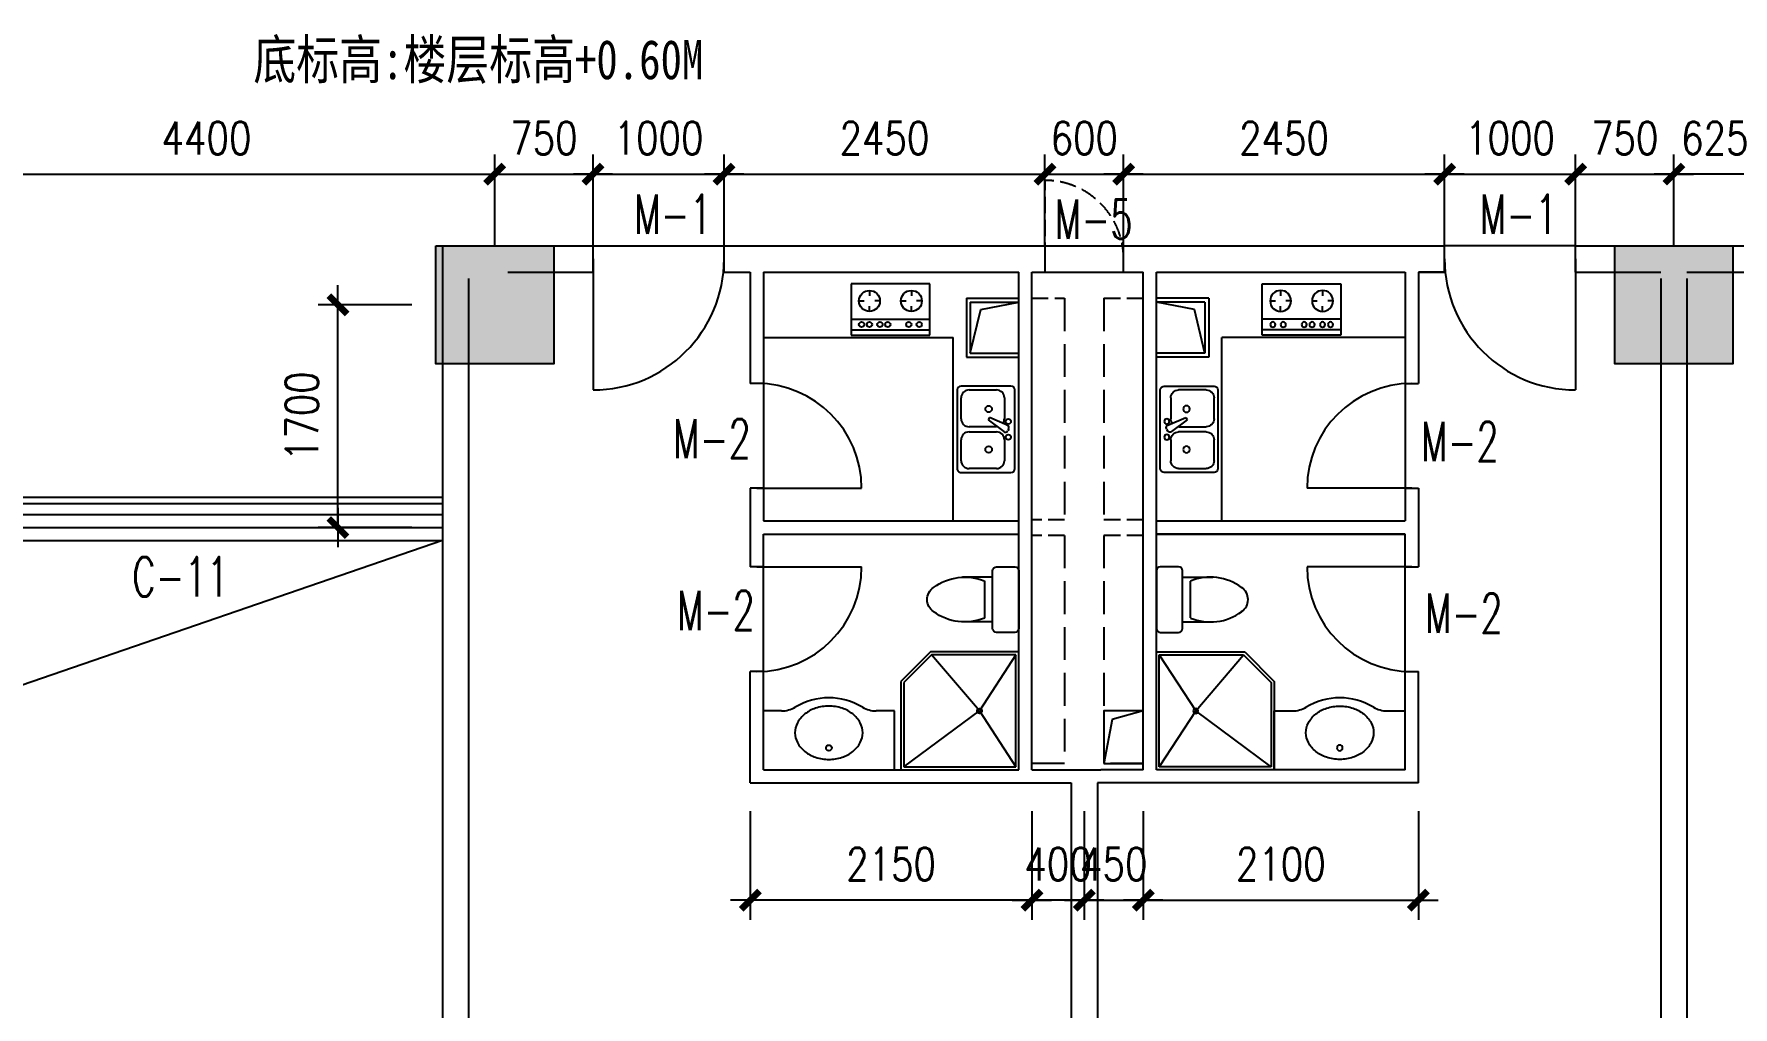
# Model space of a CAD drawing. Extents: x -357449 to -117302, y 127569 to 244935.
# Drawn here: x -281788 to -268819, y 213382 to 220810 of the extents above; entities that cross this region are included whole.
import ezdxf

# ---------------------------------------------------------------- set-up
doc = ezdxf.new("R2010")
doc.units = 0
doc.header["$MEASUREMENT"] = 0
doc.linetypes.add('DASH', pattern=[0.35, 0.25, -0.1])
doc.layers.get('0').update_dxf_attribs({"linetype": 'CONTINUOUS'})
doc.layers.get('DEFPOINTS').update_dxf_attribs({"linetype": 'CONTINUOUS'})
for name, color, linetype in [('1', 8, 'CONTINUOUS'), ('COLUMN', 4, 'CONTINUOUS'), ('F', 31, 'CONTINUOUS'), ('JAJU', 8, 'CONTINUOUS'), ('WALL', 1, 'CONTINUOUS'), ('WINDOWS', 4, 'CONTINUOUS'), ('阳台', 4, 'CONTINUOUS')]:
    doc.layers.add(name, color=color, linetype=linetype)
doc.layers.add('AXIS', color=3, linetype='CONTINUOUS', lineweight=9)
doc.styles.add('DIM_FONT', font='SIMPLEX.shx', dxfattribs={"width": 0.8})
doc.styles.add('FS', font='txt.shx', dxfattribs={"width": 0.66, "height": 150, "bigfont": 'fs.shx'})
doc.styles.add('H1', font='SimSun.ttf')
doc.dimstyles.new('DIMN-200', dxfattribs={"dimtxt": 300, "dimasz": 1, "dimexe": 250, "dimexo": 0, "dimgap": 150, "dimtad": 1, "dimdec": 0, "dimdsep": 46, "dimtxsty": 'DIM_FONT', "dimblk": '_DIMX', "dimcen": 2.5, "dimclrd": 256, "dimclre": 256, "dimclrt": 4, "dimadec": 0, "dimazin": 0, "dimtfac": 1, "dimtdec": 0, "dimtix": 1, "dimtmove": 2, "dimatfit": 3, "dimldrblk": '_DIMX', "dimfxl": 0, "dimtolj": 1, "dimtzin": 0, "dimarcsym": 0})
doc.dimstyles.get("Standard").update_dxf_attribs({"dimtxt": 375, "dimasz": 1, "dimexe": 150, "dimexo": 0, "dimgap": 200, "dimtad": 1, "dimdec": 0, "dimzin": 0, "dimdsep": 46, "dimtxsty": 'DIM_FONT', "dimblk1": '_DIMX', "dimblk2": '_DIMX', "dimsah": 1, "dimcen": 200, "dimclrd": 256, "dimclre": 256, "dimclrt": 4, "dimadec": 0, "dimazin": 0, "dimtfac": 1, "dimtdec": 0, "dimtix": 1, "dimtmove": 2, "dimatfit": 3, "dimldrblk": '_DIMX', "dimfxl": 0, "dimtolj": 1, "dimtzin": 0, "dimarcsym": 0})

# ---------------------------------------------------------------- blocks, each defined once
blk = doc.blocks.new('_DIMX')
blk.add_line((-150, 0), (150, 0))
at = {"const_width": 50}
blk.add_lwpolyline([(-70, -70), (70, 70)], dxfattribs=at)
blk = doc.blocks.new('*D83')
at = {"linetype": 'ByBlock'}
for p, q in [((-273004, 219587), (-273004, 220285)), ((-268604, 219587), (-268604, 220285)), ((-273003, 220135), (-268605, 220135))]:
    blk.add_line(p, q, dxfattribs=at)
at = {"layer": 'DEFPOINTS', "color": 0, "linetype": 'ByBlock'}
for p in [(-268604, 220135), (-273004, 219587), (-268604, 219587)]:
    blk.add_point(p, dxfattribs=at)
at = {"linetype": 'ByBlock', "rotation": 180}
blk.add_blockref('_DIMX', (-273004, 220135), dxfattribs=at)
at = {"linetype": 'ByBlock'}
blk.add_blockref('_DIMX', (-268604, 220135), dxfattribs=at)
at = {"color": 4, "linetype": 'ByBlock', "insert": (-270804, 220410), "char_height": 250, "attachment_point": 5, "style": 'DIM_FONT'}
blk.add_mtext('\\A1;4400', dxfattribs=at)
blk = doc.blocks.new('*D144')
at = {"linetype": 'ByBlock'}
for p, q in [((-263804, 219593), (-263804, 220285)), ((-261354, 219593), (-261354, 220285)), ((-263803, 220135), (-261355, 220135))]:
    blk.add_line(p, q, dxfattribs=at)
at = {"layer": 'DEFPOINTS', "color": 0, "linetype": 'ByBlock'}
for p in [(-261354, 220135), (-263804, 219593), (-261354, 219593)]:
    blk.add_point(p, dxfattribs=at)
at = {"linetype": 'ByBlock', "rotation": 180}
blk.add_blockref('_DIMX', (-263804, 220135), dxfattribs=at)
at = {"linetype": 'ByBlock'}
blk.add_blockref('_DIMX', (-261354, 220135), dxfattribs=at)
at = {"color": 4, "linetype": 'ByBlock', "insert": (-262579, 220410), "char_height": 250, "attachment_point": 5, "style": 'DIM_FONT'}
blk.add_mtext('\\A1;2450', dxfattribs=at)
blk = doc.blocks.new('*D547')
at = {"linetype": 'ByBlock'}
for p, q in [((-269238, 219137), (-269951, 219137)), ((-269801, 217438), (-269801, 219136)), ((-269238, 217437), (-269951, 217437))]:
    blk.add_line(p, q, dxfattribs=at)
at = {"layer": 'DEFPOINTS', "color": 0, "linetype": 'ByBlock'}
for p in [(-269801, 219137), (-269238, 219137), (-269238, 217437)]:
    blk.add_point(p, dxfattribs=at)
at = {"linetype": 'ByBlock'}
for p, rotation in [((-269801, 219137), 90), ((-269801, 217437), 270)]:
    blk.add_blockref('_DIMX', p, dxfattribs=dict(at, rotation=rotation))
at = {"color": 4, "linetype": 'ByBlock', "insert": (-270076, 218287), "char_height": 250, "attachment_point": 5, "rotation": 90, "style": 'DIM_FONT'}
blk.add_mtext('\\A1;1700', dxfattribs=at)
blk = doc.blocks.new('A$C571F03B5')
for p, q in [((0, 470), (0, 30)), ((170, 500), (30, 500)), ((200, 30), (200, 470)), ((200, 420), (430, 420)), ((260, 110), (260, 390)), ((30, 0), (170, 0)), ((200, 80), (430, 80))]:
    blk.add_line(p, q)
for centre, radius, start, end in [((30, 470), 30, 90, 180), ((170, 470), 30, 0, 90), ((413, 23), 398, 53.3619, 112.5495), ((590, 250), 110, 303.4509, 56.5491), ((413, 477), 398, 247.4505, 306.6381), ((30, 30), 30, 180, 270), ((170, 30), 30, 270, 0)]:
    blk.add_arc(centre, radius, start, end)
at = {"style": 'DIM_FONT', "text_generation_flag": 4, "width": 0.8, "flags": 9}
for tag in ['YSIZE', 'XSIZE']:
    blk.add_attdef(tag, (0, 250), '', height=0.5, rotation=90, dxfattribs=at)
blk = doc.blocks.new('A$C58910DAE')
for p, q in [((0, 600), (0, 0)), ((390, 600), (0, 600)), ((130, 540), (130, 500)), ((270, 0), (270, 600)), ((350, 0), (350, 600)), ((390, 0), (390, 600)), ((50, 460), (90, 460)), ((130, 380), (130, 420)), ((210, 460), (170, 460)), ((50, 140), (90, 140)), ((130, 220), (130, 180)), ((210, 140), (170, 140)), ((0, 0), (390, 0)), ((130, 60), (130, 100))]:
    blk.add_line(p, q)
for centre, radius in [((130, 460), 80), ((310, 520), 20), ((310, 440), 20), ((310, 280), 20), ((130, 140), 80), ((310, 220), 20), ((310, 140), 20), ((310, 80), 20)]:
    blk.add_circle(centre, radius)
blk = doc.blocks.new('A$C54757736')
for p, q in [((0, 410), (0, 30)), ((630, 440), (30, 440)), ((328, 393), (342, 385)), ((660, 30), (660, 410)), ((30, 90), (30, 300)), ((90, 360), (250, 360)), ((299, 382), (241, 246)), ((259, 236), (347, 355)), ((310, 299), (310, 90)), ((350, 90), (350, 300)), ((410, 360), (570, 360)), ((630, 300), (630, 90)), ((241, 246), (259, 236)), ((250, 30), (90, 30)), ((570, 30), (410, 30)), ((30, 0), (630, 0))]:
    blk.add_line(p, q)
for centre, radius in [((270, 390), 20), ((390, 390), 20), ((175, 240), 25), ((485, 240), 25)]:
    blk.add_circle(centre, radius)
for centre, radius, start, end in [((30, 410), 30, 90, 180), ((318, 375), 20, 60, 159.4623), ((630, 410), 30, 360, 90), ((90, 300), 60, 90, 180), ((250, 300), 60, 56.607, 90), ((332, 367), 20, 320.5377, 60), ((410, 300), 60, 90, 180), ((570, 300), 60, 360, 90), ((30, 30), 30, 180, 270), ((90, 90), 60, 180, 270), ((250, 90), 60, 270, 360), ((410, 90), 60, 180, 270), ((570, 90), 60, 270, 360), ((630, 30), 30, 270, 360)]:
    blk.add_arc(centre, radius, start, end)
blk = doc.blocks.new('A$C13156595')
for p, q in [((900, 900), (0, 900)), ((0, 900), (0, 0)), ((877, 877), (22, 877)), ((22, 877), (22, 22)), ((300, 450), (22, 877)), ((877, 877), (300, 450)), ((877, 234), (877, 877)), ((900, 225), (900, 900)), ((22, 22), (300, 450)), ((300, 450), (666, 22)), ((666, 22), (877, 234)), ((675, 0), (900, 225)), ((0, 0), (675, 0)), ((22, 22), (666, 22))]:
    blk.add_line(p, q)
blk.add_circle((300, 450), 18.7)
blk = doc.blocks.new('A$C6F837C5C')
at = {"layer": '1'}
blk.add_lwpolyline([(259, 407, 0.078966), (157, 391, 0.088152), (76, 347, 0.105269), (19, 279, 0.121685), (0, 203, 0.121685), (19, 128, 0.105269), (76, 60, 0.088152), (157, 16, 0.078966), (259, 0, 0.078966), (360, 16, 0.088152), (441, 60, 0.105269), (498, 128, 0.121685), (517, 203, 0.121685), (498, 279, 0.105269), (441, 347, 0.088152), (360, 391, 0.078966)], format="xyb", close=True, dxfattribs=at)
blk.add_circle((259, 88), 22, dxfattribs=at)
blk = doc.blocks.new('*D147')
at = {"linetype": 'ByBlock'}
for p, q in [((-268604, 219593), (-268604, 220285)), ((-267854, 219593), (-267854, 220285)), ((-268605, 220135), (-268606, 220135)), ((-268604, 220135), (-267854, 220135)), ((-267853, 220135), (-267852, 220135))]:
    blk.add_line(p, q, dxfattribs=at)
at = {"layer": 'DEFPOINTS', "color": 0, "linetype": 'ByBlock'}
for p in [(-267854, 220135), (-268604, 219593), (-267854, 219593)]:
    blk.add_point(p, dxfattribs=at)
at = {"linetype": 'ByBlock'}
blk.add_blockref('_DIMX', (-268604, 220135), dxfattribs=at)
at = {"linetype": 'ByBlock', "rotation": 180}
blk.add_blockref('_DIMX', (-267854, 220135), dxfattribs=at)
at = {"color": 4, "linetype": 'ByBlock', "insert": (-268229, 220410), "char_height": 250, "attachment_point": 5, "style": 'DIM_FONT'}
blk.add_mtext('\\A1;750', dxfattribs=at)
blk = doc.blocks.new('*D146')
at = {"linetype": 'ByBlock'}
for p, q in [((-266854, 219593), (-266854, 220285)), ((-264404, 219593), (-264404, 220285)), ((-266853, 220135), (-264405, 220135))]:
    blk.add_line(p, q, dxfattribs=at)
at = {"layer": 'DEFPOINTS', "color": 0, "linetype": 'ByBlock'}
for p in [(-264404, 220135), (-266854, 219593), (-264404, 219593)]:
    blk.add_point(p, dxfattribs=at)
at = {"linetype": 'ByBlock', "rotation": 180}
blk.add_blockref('_DIMX', (-266854, 220135), dxfattribs=at)
at = {"linetype": 'ByBlock'}
blk.add_blockref('_DIMX', (-264404, 220135), dxfattribs=at)
at = {"color": 4, "linetype": 'ByBlock', "insert": (-265629, 220410), "char_height": 250, "attachment_point": 5, "style": 'DIM_FONT'}
blk.add_mtext('\\A1;2450', dxfattribs=at)
blk = doc.blocks.new('*D149')
at = {"linetype": 'ByBlock'}
for p, q in [((-264404, 219593), (-264404, 220285)), ((-263804, 219593), (-263804, 220285)), ((-264405, 220135), (-264406, 220135)), ((-264404, 220135), (-263804, 220135)), ((-263803, 220135), (-263802, 220135))]:
    blk.add_line(p, q, dxfattribs=at)
at = {"layer": 'DEFPOINTS', "color": 0, "linetype": 'ByBlock'}
for p in [(-263804, 220135), (-264404, 219593), (-263804, 219593)]:
    blk.add_point(p, dxfattribs=at)
at = {"linetype": 'ByBlock'}
blk.add_blockref('_DIMX', (-264404, 220135), dxfattribs=at)
at = {"linetype": 'ByBlock', "rotation": 180}
blk.add_blockref('_DIMX', (-263804, 220135), dxfattribs=at)
at = {"color": 4, "linetype": 'ByBlock', "insert": (-264104, 220410), "char_height": 250, "attachment_point": 5, "style": 'DIM_FONT'}
blk.add_mtext('\\A1;600', dxfattribs=at)
blk = doc.blocks.new('*D148')
at = {"linetype": 'ByBlock'}
for p, q in [((-267854, 219593), (-267854, 220285)), ((-266854, 219593), (-266854, 220285)), ((-267853, 220135), (-266855, 220135))]:
    blk.add_line(p, q, dxfattribs=at)
at = {"layer": 'DEFPOINTS', "color": 0, "linetype": 'ByBlock'}
for p in [(-266854, 220135), (-267854, 219593), (-266854, 219593)]:
    blk.add_point(p, dxfattribs=at)
at = {"linetype": 'ByBlock', "rotation": 180}
blk.add_blockref('_DIMX', (-267854, 220135), dxfattribs=at)
at = {"linetype": 'ByBlock'}
blk.add_blockref('_DIMX', (-266854, 220135), dxfattribs=at)
at = {"color": 4, "linetype": 'ByBlock', "insert": (-267354, 220410), "char_height": 250, "attachment_point": 5, "style": 'DIM_FONT'}
blk.add_mtext('\\A1;1000', dxfattribs=at)
blk = doc.blocks.new('*D677')
at = {"linetype": 'ByBlock'}
for p, q in [((-259604, 219593), (-259604, 220285)), ((-258979, 219593), (-258979, 220285)), ((-259605, 220135), (-259606, 220135)), ((-258979, 220135), (-259604, 220135)), ((-258978, 220135), (-258977, 220135))]:
    blk.add_line(p, q, dxfattribs=at)
at = {"layer": 'DEFPOINTS', "color": 0, "linetype": 'ByBlock'}
for p in [(-259604, 220135), (-259604, 219593), (-258979, 219593)]:
    blk.add_point(p, dxfattribs=at)
at = {"linetype": 'ByBlock'}
blk.add_blockref('_DIMX', (-259604, 220135), dxfattribs=at)
at = {"linetype": 'ByBlock', "rotation": 180}
blk.add_blockref('_DIMX', (-258979, 220135), dxfattribs=at)
at = {"color": 4, "linetype": 'ByBlock', "insert": (-259291, 220410), "char_height": 250, "attachment_point": 5, "style": 'DIM_FONT'}
blk.add_mtext('\\A1;625', dxfattribs=at)
blk = doc.blocks.new('*D145')
at = {"linetype": 'ByBlock'}
for p, q in [((-261354, 219593), (-261354, 220285)), ((-260354, 219593), (-260354, 220285)), ((-261353, 220135), (-260355, 220135))]:
    blk.add_line(p, q, dxfattribs=at)
at = {"layer": 'DEFPOINTS', "color": 0, "linetype": 'ByBlock'}
for p in [(-260354, 220135), (-261354, 219593), (-260354, 219593)]:
    blk.add_point(p, dxfattribs=at)
at = {"linetype": 'ByBlock', "rotation": 180}
blk.add_blockref('_DIMX', (-261354, 220135), dxfattribs=at)
at = {"linetype": 'ByBlock'}
blk.add_blockref('_DIMX', (-260354, 220135), dxfattribs=at)
at = {"color": 4, "linetype": 'ByBlock', "insert": (-260854, 220410), "char_height": 250, "attachment_point": 5, "style": 'DIM_FONT'}
blk.add_mtext('\\A1;1000', dxfattribs=at)
blk = doc.blocks.new('*D151')
at = {"linetype": 'ByBlock'}
for p, q in [((-260354, 219593), (-260354, 220285)), ((-259604, 219593), (-259604, 220285)), ((-260355, 220135), (-260356, 220135)), ((-260354, 220135), (-259604, 220135)), ((-259603, 220135), (-259602, 220135))]:
    blk.add_line(p, q, dxfattribs=at)
at = {"layer": 'DEFPOINTS', "color": 0, "linetype": 'ByBlock'}
for p in [(-259604, 220135), (-260354, 219593), (-259604, 219593)]:
    blk.add_point(p, dxfattribs=at)
at = {"linetype": 'ByBlock'}
blk.add_blockref('_DIMX', (-260354, 220135), dxfattribs=at)
at = {"linetype": 'ByBlock', "rotation": 180}
blk.add_blockref('_DIMX', (-259604, 220135), dxfattribs=at)
at = {"color": 4, "linetype": 'ByBlock', "insert": (-259979, 220410), "char_height": 250, "attachment_point": 5, "style": 'DIM_FONT'}
blk.add_mtext('\\A1;750', dxfattribs=at)
blk = doc.blocks.new('*D672')
at = {"linetype": 'ByBlock'}
for p, q in [((-290654, 215272), (-290654, 214443)), ((-288554, 215272), (-288554, 214443)), ((-290653, 214593), (-288555, 214593))]:
    blk.add_line(p, q, dxfattribs=at)
at = {"layer": 'DEFPOINTS', "color": 0, "linetype": 'ByBlock'}
for p in [(-290654, 215272), (-288554, 215272), (-288554, 214593)]:
    blk.add_point(p, dxfattribs=at)
at = {"linetype": 'ByBlock', "rotation": 180}
blk.add_blockref('_DIMX', (-290654, 214593), dxfattribs=at)
at = {"linetype": 'ByBlock'}
blk.add_blockref('_DIMX', (-288554, 214593), dxfattribs=at)
at = {"color": 4, "linetype": 'ByBlock', "insert": (-289604, 214868), "char_height": 250, "attachment_point": 5, "style": 'DIM_FONT'}
blk.add_mtext('\\A1;2100', dxfattribs=at)
blk = doc.blocks.new('*D670')
at = {"linetype": 'ByBlock'}
for p, q in [((-291104, 215272), (-291104, 214443)), ((-290654, 215272), (-290654, 214443)), ((-291105, 214593), (-291106, 214593)), ((-291104, 214593), (-290654, 214593)), ((-290653, 214593), (-290652, 214593))]:
    blk.add_line(p, q, dxfattribs=at)
at = {"layer": 'DEFPOINTS', "color": 0, "linetype": 'ByBlock'}
for p in [(-291104, 215272), (-290654, 215272), (-290654, 214593)]:
    blk.add_point(p, dxfattribs=at)
at = {"linetype": 'ByBlock'}
blk.add_blockref('_DIMX', (-291104, 214593), dxfattribs=at)
at = {"linetype": 'ByBlock', "rotation": 180}
blk.add_blockref('_DIMX', (-290654, 214593), dxfattribs=at)
at = {"color": 4, "linetype": 'ByBlock', "insert": (-290879, 214868), "char_height": 250, "attachment_point": 5, "style": 'DIM_FONT'}
blk.add_mtext('\\A1;450', dxfattribs=at)
blk = doc.blocks.new('*D671')
at = {"linetype": 'ByBlock'}
for p, q in [((-293654, 215272), (-293654, 214443)), ((-291504, 215272), (-291504, 214443)), ((-291505, 214593), (-293653, 214593))]:
    blk.add_line(p, q, dxfattribs=at)
at = {"layer": 'DEFPOINTS', "color": 0, "linetype": 'ByBlock'}
for p in [(-293654, 215272), (-291504, 215272), (-293654, 214593)]:
    blk.add_point(p, dxfattribs=at)
at = {"linetype": 'ByBlock', "rotation": 180}
blk.add_blockref('_DIMX', (-293654, 214593), dxfattribs=at)
at = {"linetype": 'ByBlock'}
blk.add_blockref('_DIMX', (-291504, 214593), dxfattribs=at)
at = {"color": 4, "linetype": 'ByBlock', "insert": (-292579, 214868), "char_height": 250, "attachment_point": 5, "style": 'DIM_FONT'}
blk.add_mtext('\\A1;2150', dxfattribs=at)
blk = doc.blocks.new('*D669')
at = {"linetype": 'ByBlock'}
for p, q in [((-291504, 215272), (-291504, 214443)), ((-291104, 215272), (-291104, 214443)), ((-291505, 214593), (-291506, 214593)), ((-291104, 214593), (-291504, 214593)), ((-291103, 214593), (-291102, 214593))]:
    blk.add_line(p, q, dxfattribs=at)
at = {"layer": 'DEFPOINTS', "color": 0, "linetype": 'ByBlock'}
for p in [(-291504, 215272), (-291104, 215272), (-291504, 214593)]:
    blk.add_point(p, dxfattribs=at)
at = {"linetype": 'ByBlock'}
blk.add_blockref('_DIMX', (-291504, 214593), dxfattribs=at)
at = {"linetype": 'ByBlock', "rotation": 180}
blk.add_blockref('_DIMX', (-291104, 214593), dxfattribs=at)
at = {"color": 4, "linetype": 'ByBlock', "insert": (-291304, 214868), "char_height": 250, "attachment_point": 5, "style": 'DIM_FONT'}
blk.add_mtext('\\A1;400', dxfattribs=at)

msp = doc.modelspace()

# ---------------------------------------------------------------- hatches: boundary and pattern name
at = {"layer": 'COLUMN'}
h = msp.add_hatch(color=256, dxfattribs=at)
h.paths.add_polyline_path([(-278270.51, 219191.93), (-278720.51, 219191.93), (-278720.51, 218741.93), (-278270.51, 218741.93)])
h.paths.add_polyline_path([(-278270.51, 218741.93), (-277820.51, 218741.93), (-277820.51, 219191.93), (-278270.51, 219191.93)])
h.paths.add_polyline_path([(-278270.51, 218741.93), (-278270.51, 218291.93), (-277820.51, 218291.93), (-277820.51, 218741.93)])
h.paths.add_polyline_path([(-278270.51, 218741.93), (-278720.51, 218741.93), (-278720.51, 218291.93), (-278270.51, 218291.93)])
h = msp.add_hatch(color=256, dxfattribs=at)
h.paths.add_polyline_path([(-269270.51, 219191.93), (-269720.51, 219191.93), (-269720.51, 218741.93), (-269270.51, 218741.93)])
h.paths.add_polyline_path([(-269270.51, 218741.93), (-268820.51, 218741.93), (-268820.51, 219191.93), (-269270.51, 219191.93)])
h.paths.add_polyline_path([(-269270.51, 218741.93), (-269270.51, 218291.93), (-268820.51, 218291.93), (-268820.51, 218741.93)])
h.paths.add_polyline_path([(-269270.51, 218741.93), (-269720.51, 218741.93), (-269720.51, 218291.93), (-269270.51, 218291.93)])

# ---------------------------------------------------------------- linework, layer by layer
at = {"layer": '1'}
for p, q in [((-274070.51, 218991.93), (-274070.51, 219191.93)), ((-273470.51, 218991.93), (-273470.51, 219191.93)), ((-274670.51, 218791.93), (-274670.51, 218791.93)), ((-274670.51, 218791.93), (-274670.51, 218341.93)), ((-274670.51, 218791.93), (-274270.51, 218791.93)), ((-272820.51, 218791.93), (-273220.51, 218791.93)), ((-272820.51, 218791.93), (-272820.51, 218341.93)), ((-274640.51, 218761.93), (-274640.51, 218371.93)), ((-274640.51, 218761.93), (-274270.51, 218761.93)), ((-274640.51, 218371.93), (-274560.45, 218707.49)), ((-274560.45, 218707.49), (-274270.51, 218761.93)), ((-272930.57, 218707.49), (-273220.51, 218761.93)), ((-272850.51, 218761.93), (-273220.51, 218761.93)), ((-272850.51, 218371.93), (-272930.57, 218707.49)), ((-272850.51, 218761.93), (-272850.51, 218371.93)), ((-276220.51, 218491.93), (-274770.51, 218491.93)), ((-274770.51, 217091.93), (-274770.51, 218491.93)), ((-272720.51, 217091.93), (-272720.51, 218491.93)), ((-271320.51, 218491.93), (-272720.51, 218491.93)), ((-274670.51, 218341.93), (-274270.51, 218341.93)), ((-274640.51, 218371.93), (-274270.51, 218371.93)), ((-272850.51, 218371.93), (-273220.51, 218371.93)), ((-272820.51, 218341.93), (-273220.51, 218341.93)), ((-278670.51, 216941.93), (-282040.83, 215781.77)), ((-276081.07, 215641.93), (-276220.51, 215641.93)), ((-275220.51, 215641.93), (-275359.96, 215641.93)), ((-275220.51, 215191.93), (-275220.51, 215641.93)), ((-272320.51, 215641.93), (-272181.07, 215641.93)), ((-272320.51, 215191.93), (-272320.51, 215641.93)), ((-271459.96, 215641.93), (-271320.51, 215641.93))]:
    msp.add_line(p, q, dxfattribs=at)
for centre, radius, start, end in [((-275720.51, 215241.93), 500, 58.997281, 121.002719), ((-271820.51, 215241.93), 500, 58.997281, 121.002719), ((-276081.07, 215841.93), 200, 270, 301.002719), ((-275359.96, 215841.93), 200, 238.997281, 270), ((-272181.07, 215841.93), 200, 270, 301.002719), ((-271459.96, 215841.93), 200, 238.997281, 270)]:
    msp.add_arc(centre, radius, start, end, dxfattribs=at)
at = {"layer": 'COLUMN'}
for points in [[(-278720.51, 219191.93), (-277820.51, 219191.93), (-277820.51, 218291.93), (-278720.51, 218291.93)], [(-269720.51, 219191.93), (-268820.51, 219191.93), (-268820.51, 218291.93), (-269720.51, 218291.93)]]:
    msp.add_lwpolyline(points, close=True, dxfattribs=at)
at = {"layer": 'JAJU', "color": 8}
for p, q in [((-278670.51, 217271.93), (-282670.51, 217271.93)), ((-278670.51, 217221.93), (-282670.51, 217221.93))]:
    msp.add_line(p, q, dxfattribs=at)
at = {"layer": 'WALL'}
for p, q in [((-278670.51, 219191.93), (-278670.51, 207791.93)), ((-278370.51, 219191.93), (-277495.51, 219191.93)), ((-277520.51, 218991.93), (-277520.51, 219191.93)), ((-276520.51, 219191.93), (-271020.51, 219191.93)), ((-276520.51, 218991.93), (-276520.51, 219191.93)), ((-271020.51, 218991.93), (-271020.51, 219191.93)), ((-270020.51, 218991.93), (-270020.51, 219191.93)), ((-270020.51, 219191.93), (-268645.51, 219191.93)), ((-278470.51, 218941.93), (-278470.51, 207641.93)), ((-278170.51, 218991.93), (-277520.51, 218991.93)), ((-276520.51, 218991.93), (-276320.51, 218991.93)), ((-276320.51, 218991.93), (-276320.51, 218141.93)), ((-276220.51, 218991.93), (-276220.51, 218141.93)), ((-276220.51, 218991.93), (-274270.51, 218991.93)), ((-274270.51, 215191.93), (-274270.51, 218991.93)), ((-274170.51, 218991.93), (-273320.51, 218991.93)), ((-274170.51, 215191.93), (-274170.51, 218991.93)), ((-273320.51, 215191.93), (-273320.51, 218991.93)), ((-273220.51, 218991.93), (-271320.51, 218991.93)), ((-273220.51, 215191.93), (-273220.51, 218991.93)), ((-271320.51, 218991.93), (-271320.51, 218141.93)), ((-271020.51, 218991.93), (-271220.51, 218991.93)), ((-271220.51, 218991.93), (-271020.51, 218991.93)), ((-271220.51, 218991.93), (-271220.51, 218141.93)), ((-270020.51, 218991.93), (-269370.51, 218991.93)), ((-269370.51, 218941.93), (-269370.51, 207791.93)), ((-269170.51, 218991.93), (-268645.51, 218991.93)), ((-269170.51, 218941.93), (-269170.51, 207791.93)), ((-276220.51, 218141.93), (-276320.51, 218141.93)), ((-271320.51, 218141.93), (-271220.51, 218141.93)), ((-276220.51, 217341.93), (-276320.51, 217341.93)), ((-276320.51, 217341.93), (-276320.51, 216741.93)), ((-276220.51, 217341.93), (-276220.51, 217091.93)), ((-271320.51, 217341.93), (-271220.51, 217341.93)), ((-271320.51, 217341.93), (-271320.51, 217091.93)), ((-271220.51, 217341.93), (-271220.51, 216741.93)), ((-276220.51, 217091.93), (-274270.51, 217091.93)), ((-276220.51, 216741.93), (-276220.51, 216991.93)), ((-276220.51, 216991.93), (-274270.51, 216991.93)), ((-273220.51, 217091.93), (-271320.51, 217091.93)), ((-273220.51, 216991.93), (-271320.51, 216991.93)), ((-271320.51, 216991.93), (-273220.51, 216991.93)), ((-271320.51, 216741.93), (-271320.51, 216991.93)), ((-276220.51, 216741.93), (-276320.51, 216741.93)), ((-271320.51, 216741.93), (-271220.51, 216741.93)), ((-276220.51, 215941.93), (-276320.51, 215941.93)), ((-276320.51, 215091.93), (-276320.51, 215941.93)), ((-276220.51, 215191.93), (-276220.51, 215941.93)), ((-271320.51, 215941.93), (-271220.51, 215941.93)), ((-271320.51, 215191.93), (-271320.51, 215941.93)), ((-271220.51, 215091.93), (-271220.51, 215941.93)), ((-276220.51, 215191.93), (-274270.51, 215191.93)), ((-274170.51, 215191.93), (-273645.51, 215191.93)), ((-273320.51, 215191.93), (-273645.51, 215191.93)), ((-271320.51, 215191.93), (-273220.51, 215191.93)), ((-276320.51, 215091.93), (-273870.51, 215091.93)), ((-273870.51, 215091.93), (-273870.51, 208191.93)), ((-273670.51, 215091.93), (-273670.51, 208191.93)), ((-271220.51, 215091.93), (-273670.51, 215091.93))]:
    msp.add_line(p, q, dxfattribs=at)
at = {"layer": 'WINDOWS'}
for p, q in [((-277520.51, 219191.93), (-276520.51, 219191.93)), ((-270020.51, 219191.93), (-271020.51, 219191.93)), ((-277520.51, 219091.93), (-277520.51, 218091.93)), ((-270020.51, 219091.93), (-270020.51, 218091.93)), ((-276220.51, 218141.93), (-276220.51, 217341.93)), ((-271320.51, 218141.93), (-271320.51, 217341.93)), ((-276270.51, 217341.93), (-275470.51, 217341.93)), ((-271270.51, 217341.93), (-272070.51, 217341.93)), ((-282670.51, 217141.93), (-278670.51, 217141.93)), ((-282670.51, 217041.93), (-278670.51, 217041.93)), ((-282670.51, 216941.93), (-278670.51, 216941.93)), ((-276270.51, 216741.93), (-275470.51, 216741.93)), ((-276220.51, 215941.93), (-276220.51, 216741.93)), ((-271270.51, 216741.93), (-272070.51, 216741.93)), ((-271320.51, 215941.93), (-271320.51, 216741.93)), ((-273557.41, 215576.21), (-273620.51, 215241.93)), ((-273320.51, 215641.93), (-273557.41, 215576.21))]:
    msp.add_line(p, q, dxfattribs=at)
msp.add_lwpolyline([(-273620.51, 215241.93), (-273320.51, 215241.93), (-273320.51, 215641.93), (-273620.51, 215641.93)], close=True, dxfattribs=at)
for centre, radius, start, end in [((-277520.51, 219091.93), 1000, 270, 0), ((-270020.51, 219091.93), 1000, 180, 270), ((-276270.51, 217341.93), 800, 0, 90), ((-271270.51, 217341.93), 800, 90, 180), ((-276270.51, 216741.93), 800, 270, 0), ((-271270.51, 216741.93), 800, 180, 270)]:
    msp.add_arc(centre, radius, start, end, dxfattribs=at)
at = {"layer": '阳台', "color": 8, "linetype": 'DASH', "ltscale": 500}
for p, q in [((-274070.51, 219091.93), (-274070.51, 219691.93)), ((-274170.51, 218791.93), (-273920.51, 218791.93)), ((-273620.51, 218791.93), (-273320.51, 218791.93)), ((-273920.51, 217101.93), (-274170.51, 217101.93)), ((-273320.51, 217101.93), (-273620.51, 217101.93)), ((-273920.51, 216981.93), (-274170.51, 216981.93)), ((-273320.51, 216981.93), (-273620.51, 216981.93))]:
    msp.add_line(p, q, dxfattribs=at)
at = {"layer": '阳台', "color": 8, "linetype": 'DASH', "ltscale": 1000}
for p, q in [((-273920.51, 218791.93), (-273920.51, 217101.93)), ((-273620.51, 218791.93), (-273620.51, 217101.93)), ((-273920.51, 216981.93), (-273920.51, 215241.93)), ((-273620.51, 216981.93), (-273620.51, 215241.93)), ((-273920.51, 215241.93), (-274170.51, 215241.93)), ((-273320.51, 215241.93), (-273620.51, 215241.93))]:
    msp.add_line(p, q, dxfattribs=at)
at = {"layer": '阳台', "color": 8, "linetype": 'DASH', "ltscale": 500}
msp.add_arc((-274070.51, 219091.93), 600, 0, 90, dxfattribs=at)

# ---------------------------------------------------------------- block references
at = {"layer": '1'}
for name, p, rotation in [('A$C58910DAE', (-275550.51, 218901.52), 270), ('A$C54757736', (-274740.51, 218121.93), 270), ('A$C13156595', (-274270.51, 216091.93), 180)]:
    msp.add_blockref(name, p, dxfattribs=dict(at, rotation=rotation))
at = {"layer": '1', "xscale": -1}
for name, p, rotation in [('A$C58910DAE', (-271811.96, 218901.52), 90), ('A$C54757736', (-272750.51, 218121.93), 90), ('A$C13156595', (-273220.51, 216091.93), 180)]:
    msp.add_blockref(name, p, dxfattribs=dict(at, rotation=rotation))
for name, p in [('A$C571F03B5', (-274270.51, 216241.93)), ('A$C6F837C5C', (-271562.01, 215271.93))]:
    msp.add_blockref(name, p, dxfattribs=at)
at = {"layer": '1'}
for name, p in [('A$C571F03B5', (-273220.51, 216241.93)), ('A$C6F837C5C', (-275979.01, 215271.93))]:
    msp.add_blockref(name, p, dxfattribs=at)

# ---------------------------------------------------------------- texts
at = {"layer": 'AXIS', "style": 'H1', "width": 0.8}
msp.add_text('底标高:楼层标高+0.60M', height=300, dxfattribs=at).set_placement((-280113.02, 220464.59))
at = {"layer": 'F', "style": 'FS', "width": 0.66}
for s, p in [('M-1', (-277206.56, 219283.47)), ('M-1', (-270752.19, 219283.47)), ('M-5', (-273996.59, 219246.94)), ('M-2', (-276910.33, 217570.27)), ('M-2', (-271201.33, 217548.42)), ('C-11', (-281037.55, 216516.01)), ('M-2', (-276879.82, 216259.43)), ('M-2', (-271170.82, 216237.58))]:
    msp.add_text(s, height=300, dxfattribs=at).set_placement(p)

# ---------------------------------------------------------------- dimensions: what is measured, and where the dimension line sits
at = {"layer": 'AXIS'}
for p1, p2, distance, picture, middle in [((-282670.51, 219191.93), (-278270.51, 219191.93), 547.24, '*D83', (-280470.51, 220014.17)), ((-278270.51, 219197.38), (-277520.51, 219197.38), 541.79, '*D147', (-277895.51, 220014.17)), ((-277520.51, 219197.38), (-276520.51, 219197.38), 541.79, '*D148', (-277020.51, 220014.17)), ((-276520.51, 219197.38), (-274070.51, 219197.38), 541.79, '*D146', (-275295.51, 220014.17)), ((-274070.51, 219197.38), (-273470.51, 219197.38), 541.79, '*D149', (-273770.51, 220014.17)), ((-273470.51, 219197.38), (-271020.51, 219197.38), 541.79, '*D144', (-272245.51, 220014.17)), ((-271020.51, 219197.38), (-270020.51, 219197.38), 541.79, '*D145', (-270520.51, 220014.17)), ((-270020.51, 219197.38), (-269270.51, 219197.38), 541.79, '*D151', (-269645.51, 220014.17)), ((-278904.4, 217041.93), (-278904.4, 218741.93), 563.29, '*D547', (-279742.69, 217891.93))]:
    dim = msp.add_aligned_dim(p1=p1, p2=p2, distance=distance, dimstyle='DIMN-200', override={"dimtxt": 250, "dimexe": 150, "dimzin": 0, "dimblk1": '_DIMX', "dimblk2": '_DIMX', "dimsah": 1, "dimcen": 200}, dxfattribs=at)
    dim.commit()
    dim.dimension.update_dxf_attribs({"geometry": picture, "text_midpoint": middle, "insert": (-9666.64, -395.33)})
dim = msp.add_linear_dim(base=(-269270.51, 219739.17), p1=(-268645.51, 219197.38), p2=(-269270.51, 219197.38), dimstyle='DIMN-200', override={"dimtxt": 250, "dimexe": 150, "dimzin": 0, "dimblk1": '_DIMX', "dimblk2": '_DIMX', "dimsah": 1, "dimcen": 200}, dxfattribs=at)
dim.commit()
dim.dimension.update_dxf_attribs({"geometry": '*D677', "text_midpoint": (-268958.01, 220014.17), "insert": (-9666.64, -395.33)})
at = {"layer": 'WINDOWS'}
for base, p1, p2, picture, middle in [((-276320.51, 214197.29), (-274170.51, 214876.87), (-276320.51, 214876.87), '*D671', (-275245.51, 214472.29)), ((-274170.51, 214197.29), (-273770.51, 214876.87), (-274170.51, 214876.87), '*D669', (-273970.51, 214472.29)), ((-273320.51, 214197.29), (-273770.51, 214876.87), (-273320.51, 214876.87), '*D670', (-273545.51, 214472.29)), ((-271220.51, 214197.29), (-273320.51, 214876.87), (-271220.51, 214876.87), '*D672', (-272270.51, 214472.29))]:
    dim = msp.add_linear_dim(base=base, p1=p1, p2=p2, dimstyle='Standard', override={"dimtxt": 250, "dimgap": 150, "dimblk": '_DIMX'}, dxfattribs=at)
    dim.commit()
    dim.dimension.update_dxf_attribs({"geometry": picture, "text_midpoint": middle, "insert": (17333.36, -395.33)})

doc.saveas('drawing.dxf')
